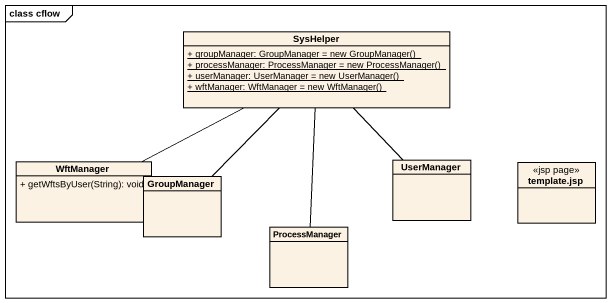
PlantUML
@startuml
mainframe class cflow
hide circle
hide empty members
skinparam classAttributeIconSize 0
class SysHelper {
  {static} {field} + groupManager: GroupManager = new GroupManager()
  {static} {field} + processManager: ProcessManager = new ProcessManager()
  {static} {field} + userManager: UserManager = new UserManager()
  {static} {field} + wftManager: WftManager = new WftManager()
}
class WftManager {
  + getWftsByUser(String): void
}
class GroupManager
class UserManager
class "template.jsp" as template_jsp <<jsp page>>
class ProcessManager
WftManager -right- SysHelper
GroupManager -up- SysHelper
UserManager -up- SysHelper
ProcessManager -up- SysHelper
@enduml
